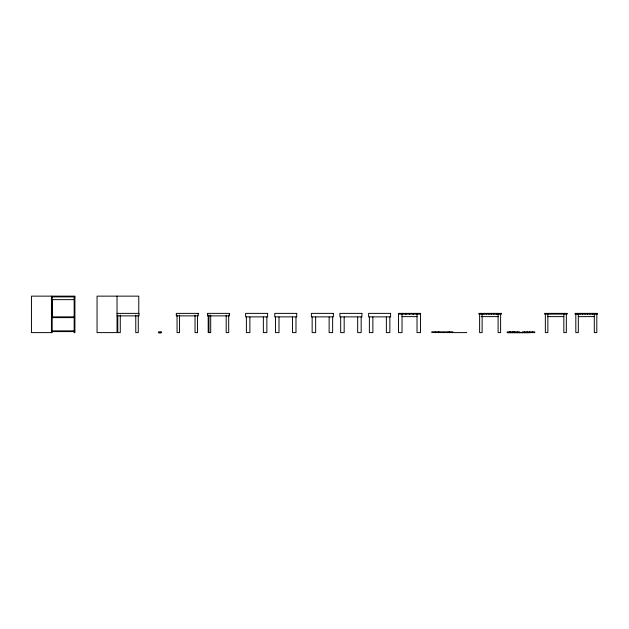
<?xml version="1.0" encoding="UTF-8"?>
<svg xmlns="http://www.w3.org/2000/svg" width="629" height="629" viewBox="0 0 629 629"><rect width="100%" height="100%" fill="white"/><g stroke="black" fill="none" stroke-linecap="round" stroke-linejoin="round"><path stroke-width="0.94" d="M51.436 296.888L74.914 296.888M74.167 299.64L52.435 299.64L52.435 316.874M117.033 313.376L139.017 313.376L139.017 315.876L117.033 315.876M398.534 314.123L420.51 314.123M401.931 316.623L417.113 316.623M481.122 316.623L498.16 316.623M547.859 316.623L563.843 316.623M578.318 316.623L594.303 316.623M158.594 332.607L161.095 332.607M466.757 332.607L431.785 332.544L431.785 331.798L441.275 331.798L441.275 332.544M507.257 332.607L534.736 332.607L534.736 331.86L522.243 331.86L522.243 332.67M596.803 314.123L596.803 332.607L594.303 332.607L594.303 314.123M595.05 313.376L595.05 314.123M592.557 313.376L592.557 314.123M590.057 313.376L590.057 314.123M587.557 313.376L587.557 314.123M585.064 313.376L585.064 314.123M582.564 313.376L582.564 314.123M580.064 313.376L580.064 314.123M578.318 314.123L578.318 332.607L575.818 332.607L575.818 314.123M577.564 313.376L577.564 314.123M566.344 314.123L566.344 332.607L563.843 332.607L563.843 314.123M547.859 314.123L547.859 332.607L545.359 332.607L545.359 314.123M532.236 331.86L532.236 332.607M529.744 331.86L529.744 332.67L507.257 332.67L507.257 331.86L519.751 331.86L519.751 332.67M527.244 331.86L527.244 332.67M524.743 331.86L524.743 332.67M517.25 331.86L517.25 332.67M514.75 331.86L514.75 332.67M513.751 331.86L513.751 332.607M512.258 331.86L512.258 332.67M510.504 331.86L510.504 332.607M509.757 331.86L509.757 332.67M500.605 314.123L500.605 332.607L498.105 332.607L498.105 314.123M498.852 313.376L498.852 314.123M496.352 313.376L496.352 314.123M493.859 313.376L493.859 314.123M491.359 313.376L491.359 314.123M488.859 313.376L488.859 314.123M486.366 313.376L486.366 314.123M483.866 313.376L483.866 314.123M482.121 314.123L482.121 332.607L479.62 332.607L479.62 314.123M481.366 313.376L481.366 314.123M452.77 332.607L452.77 331.798L445.772 331.798L445.772 332.607M449.271 331.798L449.271 332.607M444.774 332.544L444.774 331.798L442.281 331.798L442.281 332.607M438.783 331.798L438.783 332.607M435.284 331.798L435.284 332.607M416.815 314.123L416.815 313.376L413.316 313.376L413.316 314.123M413.119 314.123L413.119 313.376L409.621 313.376L409.621 314.123M409.424 314.123L409.424 313.376L405.925 313.376L405.925 314.123M405.729 314.123L405.729 313.376L402.23 313.376L402.23 314.123M389.862 317.047L389.862 332.607L386.363 332.607L386.363 317.047M372.871 317.047L372.871 332.607L369.372 332.607L369.372 317.047M361.164 317.047L361.164 332.607L357.665 332.607L357.665 317.047M344.173 317.047L344.173 332.607L340.682 332.607L340.682 317.047M332.631 317.047L332.631 332.607L329.132 332.607L329.132 317.047M315.648 317.047L315.648 332.607L312.149 332.607L312.149 317.047M295.984 317.047L295.984 332.607L292.485 332.607L292.485 317.047M279.001 317.047L279.001 332.607L275.502 332.607L275.502 317.047M266.861 317.047L266.861 332.607L263.362 332.607L263.362 317.047M249.878 317.047L249.878 332.607L246.379 332.607L246.379 317.047M228.689 315.098L228.689 332.607L226.188 332.607L226.188 315.098M210.699 315.098L210.699 332.607L208.207 332.607L208.207 315.098M208.954 315.098L208.954 332.607M197.537 315.098L197.537 332.607L195.037 332.607L195.037 315.098M179.548 315.098L179.548 332.607L177.056 332.607L177.056 315.098M138.765 313.376L138.765 296.141L97.055 296.141L97.055 332.607L117.033 332.607L117.033 296.141M138.27 315.098L138.27 332.607L135.77 332.607L135.77 315.098M120.281 315.098L120.281 332.607L117.788 332.607L117.788 315.098M74.167 296.888L74.167 316.874M74.167 317.621L74.167 330.862M74.167 331.609L74.167 332.607L74.914 332.607L74.914 296.141L31.45 296.141L31.45 332.607L52.183 332.607L52.183 331.609M52.183 296.888L52.183 316.874M52.183 317.621L52.183 330.862M51.436 296.141L51.436 332.607M198.284 313.376L176.301 313.376L176.301 315.876L198.284 315.876L198.284 313.376M229.436 313.376L207.452 313.376L207.452 315.876L229.436 315.876L229.436 313.376M267.608 313.376L245.632 313.376L245.632 316.874L267.608 316.874L267.608 313.376M296.731 313.376L274.755 313.376L274.755 316.874L296.731 316.874L296.731 313.376M333.378 313.376L311.402 313.376L311.402 316.874L333.378 316.874L333.378 313.376M361.911 313.376L339.927 313.376L339.927 316.874L361.911 316.874L361.911 313.376M390.609 313.376L368.625 313.376L368.625 316.874L390.609 316.874L390.609 313.376M402.033 313.376L398.534 313.376L398.534 332.607L402.033 332.607L402.033 313.376M420.51 313.376L417.019 313.376L417.019 332.607L420.51 332.607L420.51 313.376M501.352 313.376L478.873 313.376L478.873 314.123L501.352 314.123L501.352 313.376M567.091 313.376L544.612 313.376L544.612 314.123L567.091 314.123L567.091 313.376M597.55 313.376L575.071 313.376L575.071 314.123L597.55 314.123L597.55 313.376M74.537 316.874L51.806 316.874L51.806 317.621L74.537 317.621L74.537 316.874M74.537 330.862L51.806 330.862L51.806 331.609L74.537 331.609L74.537 330.862M161.095 331.86L158.594 331.86L158.594 332.859L161.095 332.859L161.095 331.86"/></g></svg>
